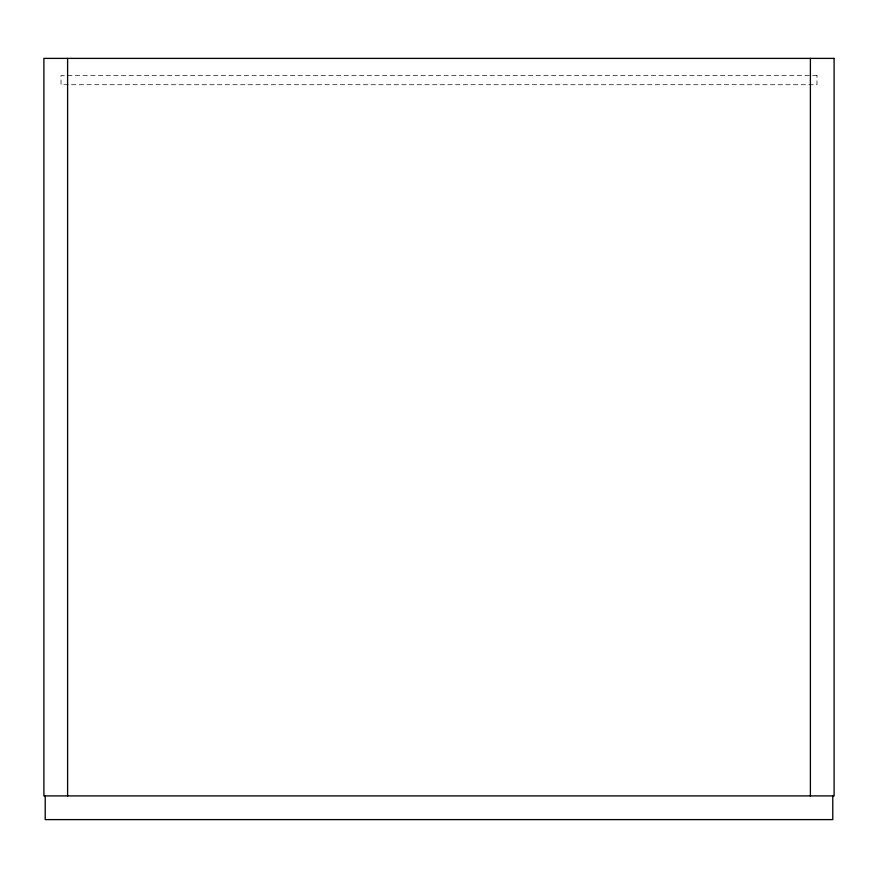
<?xml version="1.0" encoding="UTF-8"?>
<svg xmlns="http://www.w3.org/2000/svg" width="878" height="878" viewBox="0 0 878 878"><rect width="100%" height="100%" fill="white"/><g stroke="black" fill="none" stroke-linecap="round" stroke-linejoin="round"><path stroke-width="0.66" stroke-dasharray="4.39 3.29" d="M816.979 75.508L61.021 75.508L61.021 84.727L816.979 84.727L816.979 75.508"/><path stroke-width="1.32" d="M832.783 795.907L832.783 819.613L45.217 819.613L45.217 795.907M810.394 58.387L810.394 795.907M67.606 58.387L67.606 795.907M834.1 58.387L43.9 58.387L43.9 795.907L834.1 795.907L834.1 58.387"/></g></svg>
